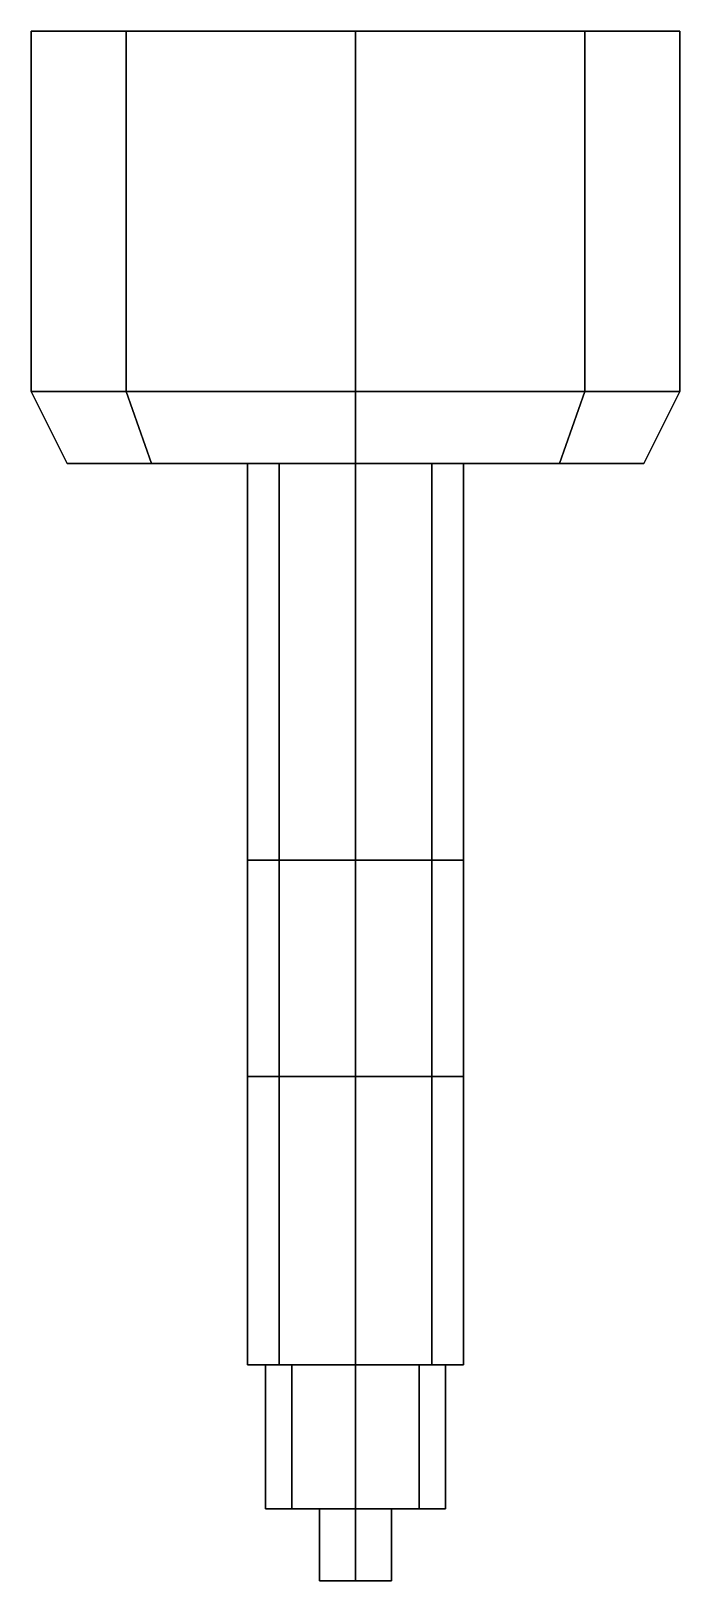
# Model space of a CAD drawing. Extents: x -0.09 to 0.09, y -0.43 to 0.
import ezdxf

# ---------------------------------------------------------------- set-up
doc = ezdxf.new("R2010")
doc.units = 0
doc.layers.add('SLEEVE_37', color=5, linetype='CONTINUOUS')

msp = doc.modelspace()

# ---------------------------------------------------------------- linework, layer by layer
at = {"layer": 'SLEEVE_37'}
for points in [[(-0.06364, 0, 0.06364), (-0.09, 0), (-0.09, -0.1), (-0.06364, -0.1, 0.06364)], [(-0.09, 0), (-0.06364, 0, -0.06364), (-0.06364, -0.1, -0.06364), (-0.09, -0.1)], [(0, 0, 0.09), (-0.06364, 0, 0.06364), (-0.06364, -0.1, 0.06364), (0, -0.1, 0.09)], [(-0.06364, 0, -0.06364), (0, 0, -0.09), (0, -0.1, -0.09), (-0.06364, -0.1, -0.06364)], [(0.06364, 0, 0.06364), (0, 0, 0.09), (0, -0.1, 0.09), (0.06364, -0.1, 0.06364)], [(0, 0, -0.09), (0.06364, 0, -0.06364), (0.06364, -0.1, -0.06364), (0, -0.1, -0.09)], [(0.09, 0), (0.06364, 0, 0.06364), (0.06364, -0.1, 0.06364), (0.09, -0.1)], [(0.06364, 0, -0.06364), (0.09, 0), (0.09, -0.1), (0.06364, -0.1, -0.06364)], [(-0.05657, -0.12, -0.05657), (-0.08, -0.12), (-0.09, -0.1), (-0.06364, -0.1, -0.06364)], [(-0.08, -0.12), (-0.05657, -0.12, 0.05657), (-0.06364, -0.1, 0.06364), (-0.09, -0.1)], [(0, -0.12, -0.08), (-0.05657, -0.12, -0.05657), (-0.06364, -0.1, -0.06364), (0, -0.1, -0.09)], [(-0.05657, -0.12, 0.05657), (0, -0.12, 0.08), (0, -0.1, 0.09), (-0.06364, -0.1, 0.06364)], [(0.05657, -0.12, -0.05657), (0, -0.12, -0.08), (0, -0.1, -0.09), (0.06364, -0.1, -0.06364)], [(0, -0.12, 0.08), (0.05657, -0.12, 0.05657), (0.06364, -0.1, 0.06364), (0, -0.1, 0.09)], [(0.08, -0.12), (0.05657, -0.12, -0.05657), (0.06364, -0.1, -0.06364), (0.09, -0.1)], [(0.05657, -0.12, 0.05657), (0.08, -0.12), (0.09, -0.1), (0.06364, -0.1, 0.06364)], [(-0.05657, -0.12, 0.05657), (-0.08, -0.12), (-0.03, -0.12, -0.02), (-0.02121, -0.12, 0.00121)], [(-0.08, -0.12), (-0.05657, -0.12, -0.05657), (-0.02121, -0.12, -0.04121), (-0.03, -0.12, -0.02)], [(0, -0.12, 0.08), (-0.05657, -0.12, 0.05657), (-0.02121, -0.12, 0.06121), (0, -0.12, 0.07)], [(-0.05657, -0.12, -0.05657), (0, -0.12, -0.08), (0, -0.12, -0.05), (-0.02121, -0.12, -0.04121)], [(-0.03, -0.12, 0.04), (-0.05657, -0.12, 0.05657), (-0.02121, -0.12, 0.00121), (-0.02121, -0.12, 0.01879)], [(-0.02121, -0.12, 0.06121), (-0.05657, -0.12, 0.05657), (-0.03, -0.12, 0.04)], [(-0.02121, -0.37, -0.04121), (-0.03, -0.37, -0.02), (-0.03, -0.12, -0.02), (-0.02121, -0.12, -0.04121)], [(-0.03, -0.23, -0.02), (-0.02121, -0.23, 0.00121), (-0.02121, -0.12, 0.00121), (-0.03, -0.12, -0.02)], [(0, -0.37, -0.05), (-0.02121, -0.37, -0.04121), (-0.02121, -0.12, -0.04121), (0, -0.12, -0.05)], [(-0.02121, -0.23, 0.00121), (0, -0.23, 0.01), (0, -0.12, 0.01), (-0.02121, -0.12, 0.00121)], [(-0.02121, -0.12, 0.01879), (-0.02121, -0.12, 0.01879), (-0.02121, -0.12, 0.00121), (0, -0.12, 0.01)], [(0.02121, -0.37, -0.04121), (0, -0.37, -0.05), (0, -0.12, -0.05), (0.02121, -0.12, -0.04121)], [(0, -0.23, 0.01), (0.02121, -0.23, 0.00121), (0.02121, -0.12, 0.00121), (0, -0.12, 0.01)], [(0.05657, -0.12, 0.05657), (0, -0.12, 0.08), (0, -0.12, 0.07), (0.02121, -0.12, 0.06121)], [(0, -0.12, -0.08), (0.05657, -0.12, -0.05657), (0.02121, -0.12, -0.04121), (0, -0.12, -0.05)], [(0.02121, -0.12, 0.01879), (0.02121, -0.12, 0.01879), (0, -0.12, 0.01), (0.02121, -0.12, 0.00121)], [(0.03, -0.37, -0.02), (0.02121, -0.37, -0.04121), (0.02121, -0.12, -0.04121), (0.03, -0.12, -0.02)], [(0.02121, -0.23, 0.00121), (0.03, -0.23, -0.02), (0.03, -0.12, -0.02), (0.02121, -0.12, 0.00121)], [(0.05657, -0.12, -0.05657), (0.08, -0.12), (0.03, -0.12, -0.02), (0.02121, -0.12, -0.04121)], [(0.08, -0.12), (0.05657, -0.12, 0.05657), (0.02121, -0.12, 0.00121), (0.03, -0.12, -0.02)], [(0.05657, -0.12, 0.05657), (0.03, -0.12, 0.04), (0.02121, -0.12, 0.01879), (0.02121, -0.12, 0.00121)], [(0.05657, -0.12, 0.05657), (0.02121, -0.12, 0.06121), (0.02121, -0.12, 0.06121), (0.03, -0.12, 0.04)], [(-0.03, -0.29, 0.05), (-0.02121, -0.29, 0.07121), (-0.02121, -0.23, 0.07121), (-0.03, -0.23, 0.05)], [(-0.03, -0.29, -0.02), (-0.03, -0.29, 0.05), (-0.03, -0.23, 0.05), (-0.03, -0.23, -0.02)], [(-0.03, -0.23, 0.05), (-0.02121, -0.23, 0.07121), (-0.02121, -0.23, 0.06121), (-0.03, -0.23, 0.04)], [(-0.03, -0.23, -0.02), (-0.03, -0.23, 0.04), (-0.02121, -0.23, 0.00121)], [(-0.02121, -0.23, 0.00121), (-0.03, -0.23, 0.04), (-0.02121, -0.23, 0.01879)], [(-0.02121, -0.29, 0.07121), (0, -0.29, 0.08), (0, -0.23, 0.08), (-0.02121, -0.23, 0.07121)], [(-0.02121, -0.23, 0.07121), (0, -0.23, 0.08), (0, -0.23, 0.07), (-0.02121, -0.23, 0.06121)], [(-0.02121, -0.23, 0.00121), (-0.02121, -0.23, 0.01879), (0, -0.23, 0.01)], [(0, -0.29, 0.08), (0.02121, -0.29, 0.07121), (0.02121, -0.23, 0.07121), (0, -0.23, 0.08)], [(0, -0.23, 0.08), (0.02121, -0.23, 0.07121), (0.02121, -0.23, 0.06121), (0, -0.23, 0.07)], [(0.02121, -0.23, 0.00121), (0, -0.23, 0.01), (0.02121, -0.23, 0.01879)], [(0.02121, -0.29, 0.07121), (0.03, -0.29, 0.05), (0.03, -0.23, 0.05), (0.02121, -0.23, 0.07121)], [(0.02121, -0.23, 0.07121), (0.03, -0.23, 0.05), (0.03, -0.23, 0.04), (0.02121, -0.23, 0.06121)], [(0.03, -0.23, -0.02), (0.02121, -0.23, 0.00121), (0.03, -0.23, 0.04)], [(0.02121, -0.23, 0.00121), (0.02121, -0.23, 0.01879), (0.03, -0.23, 0.04)], [(0.03, -0.29, 0.05), (0.03, -0.29, -0.02), (0.03, -0.23, -0.02), (0.03, -0.23, 0.05)], [(-0.03, -0.37, -0.02), (-0.02121, -0.37, 0.00121), (-0.02121, -0.29, 0.00121), (-0.03, -0.29, -0.02)], [(-0.02121, -0.29, 0.00121), (-0.02121, -0.29, 0.01879), (-0.03, -0.29, 0.04)], [(-0.03, -0.29, -0.02), (-0.02121, -0.29, 0.00121), (-0.03, -0.29, 0.04)], [(-0.02121, -0.29, 0.07121), (-0.03, -0.29, 0.05), (-0.03, -0.29, 0.04), (-0.02121, -0.29, 0.06121)], [(-0.02121, -0.37, 0.00121), (0, -0.37, 0.01), (0, -0.29, 0.01), (-0.02121, -0.29, 0.00121)], [(-0.02121, -0.29, 0.00121), (0, -0.29, 0.01), (-0.02121, -0.29, 0.01879)], [(0, -0.29, 0.08), (-0.02121, -0.29, 0.07121), (-0.02121, -0.29, 0.06121), (0, -0.29, 0.07)], [(0, -0.37, 0.01), (0.02121, -0.37, 0.00121), (0.02121, -0.29, 0.00121), (0, -0.29, 0.01)], [(0.02121, -0.29, 0.00121), (0.02121, -0.29, 0.01879), (0, -0.29, 0.01)], [(0.02121, -0.29, 0.07121), (0, -0.29, 0.08), (0, -0.29, 0.07), (0.02121, -0.29, 0.06121)], [(0.02121, -0.37, 0.00121), (0.03, -0.37, -0.02), (0.03, -0.29, -0.02), (0.02121, -0.29, 0.00121)], [(0.02121, -0.29, 0.00121), (0.03, -0.29, 0.04), (0.02121, -0.29, 0.01879)], [(0.03, -0.29, -0.02), (0.03, -0.29, 0.04), (0.02121, -0.29, 0.00121)], [(0.03, -0.29, 0.05), (0.02121, -0.29, 0.07121), (0.02121, -0.29, 0.06121), (0.03, -0.29, 0.04)], [(-0.01768, -0.37, -0.03768), (-0.025, -0.37, -0.02), (-0.03, -0.37, -0.02), (-0.02121, -0.37, -0.04121)], [(-0.025, -0.37, -0.02), (-0.01768, -0.37, -0.00232), (-0.02121, -0.37, 0.00121), (-0.03, -0.37, -0.02)], [(-0.025, -0.41, -0.02), (-0.01768, -0.41, -0.00232), (-0.01768, -0.37, -0.00232), (-0.025, -0.37, -0.02)], [(-0.01768, -0.41, -0.03768), (-0.025, -0.41, -0.02), (-0.025, -0.37, -0.02), (-0.01768, -0.37, -0.03768)], [(0, -0.37, -0.045), (-0.01768, -0.37, -0.03768), (-0.02121, -0.37, -0.04121), (0, -0.37, -0.05)], [(-0.01768, -0.37, -0.00232), (0, -0.37, 0.005), (0, -0.37, 0.01), (-0.02121, -0.37, 0.00121)], [(-0.01768, -0.41, -0.00232), (0, -0.41, 0.005), (0, -0.37, 0.005), (-0.01768, -0.37, -0.00232)], [(0, -0.41, -0.045), (-0.01768, -0.41, -0.03768), (-0.01768, -0.37, -0.03768), (0, -0.37, -0.045)], [(0, -0.41, 0.005), (0.01768, -0.41, -0.00232), (0.01768, -0.37, -0.00232), (0, -0.37, 0.005)], [(0.01768, -0.41, -0.03768), (0, -0.41, -0.045), (0, -0.37, -0.045), (0.01768, -0.37, -0.03768)], [(0, -0.37, 0.005), (0.01768, -0.37, -0.00232), (0.02121, -0.37, 0.00121), (0, -0.37, 0.01)], [(0.01768, -0.37, -0.03768), (0, -0.37, -0.045), (0, -0.37, -0.05), (0.02121, -0.37, -0.04121)], [(0.01768, -0.41, -0.00232), (0.025, -0.41, -0.02), (0.025, -0.37, -0.02), (0.01768, -0.37, -0.00232)], [(0.025, -0.41, -0.02), (0.01768, -0.41, -0.03768), (0.01768, -0.37, -0.03768), (0.025, -0.37, -0.02)], [(0.01768, -0.37, -0.00232), (0.025, -0.37, -0.02), (0.03, -0.37, -0.02), (0.02121, -0.37, 0.00121)], [(0.025, -0.37, -0.02), (0.01768, -0.37, -0.03768), (0.02121, -0.37, -0.04121), (0.03, -0.37, -0.02)], [(0, -0.41, -0.03), (-0.01, -0.41, -0.02), (-0.025, -0.41, -0.02), (-0.01768, -0.41, -0.03768)], [(-0.01, -0.41, -0.02), (-0.01, -0.41, -0.02), (-0.01768, -0.41, -0.00232), (-0.025, -0.41, -0.02)], [(-0.01, -0.41, -0.02), (0, -0.41, -0.01), (0, -0.41, 0.005), (-0.01768, -0.41, -0.00232)], [(0, -0.41, -0.03), (0, -0.41, -0.03), (-0.01768, -0.41, -0.03768), (0, -0.41, -0.045)], [(-0.01, -0.43, -0.02), (0, -0.43, -0.01), (0, -0.41, -0.01), (-0.01, -0.41, -0.02)], [(0, -0.43, -0.03), (-0.01, -0.43, -0.02), (-0.01, -0.41, -0.02), (0, -0.41, -0.03)], [(0, -0.43, -0.01), (0.01, -0.43, -0.02), (0.01, -0.41, -0.02), (0, -0.41, -0.01)], [(0.01, -0.43, -0.02), (0, -0.43, -0.03), (0, -0.41, -0.03), (0.01, -0.41, -0.02)], [(0, -0.41, -0.01), (0, -0.41, -0.01), (0.01768, -0.41, -0.00232), (0, -0.41, 0.005)], [(0, -0.41, -0.01), (0.01, -0.41, -0.02), (0.025, -0.41, -0.02), (0.01768, -0.41, -0.00232)], [(0.01, -0.41, -0.02), (0, -0.41, -0.03), (0, -0.41, -0.045), (0.01768, -0.41, -0.03768)], [(0.01, -0.41, -0.02), (0.01, -0.41, -0.02), (0.01768, -0.41, -0.03768), (0.025, -0.41, -0.02)], [(-0.01, -0.43, -0.02), (0, -0.43, -0.03), (0.01, -0.43, -0.02), (0, -0.43, -0.01)]]:
    msp.add_3dface(points, dxfattribs=at)

doc.saveas('drawing.dxf')
